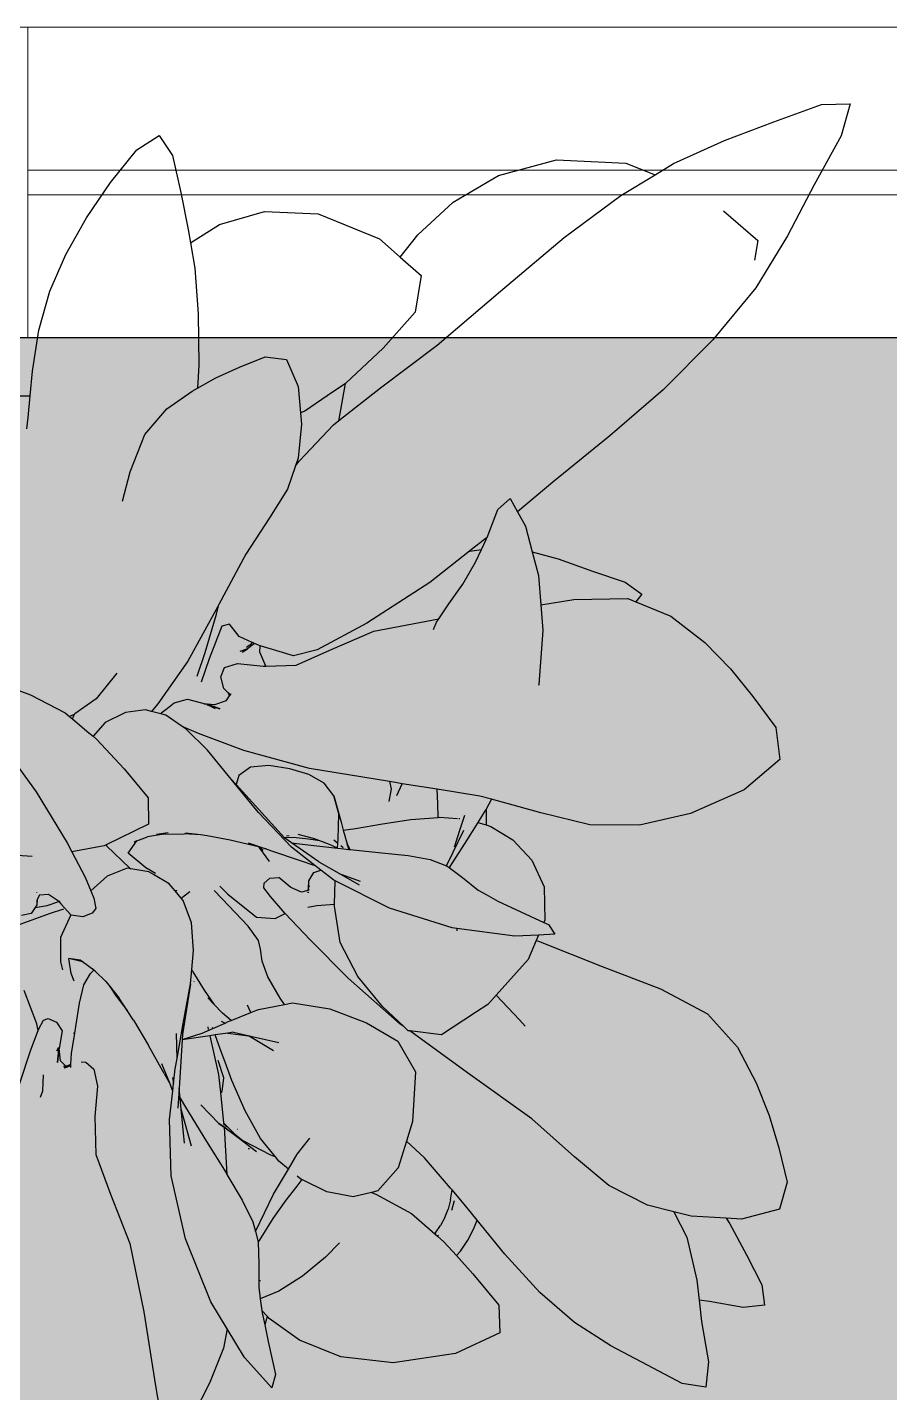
# Model space of a CAD drawing. Header units: millimetres. Extents: x -4865574 to 353735, y -2734656 to 279194.
# Drawn here: x -4838229 to -4837812, y -2666412 to -2665752 of the extents above; entities that cross this region are included whole.
import ezdxf

# ---------------------------------------------------------------- set-up
doc = ezdxf.new("R2010")
doc.units = ezdxf.units.MM
for name, color, linetype in [('+AT9 - Trees', 3, 'Continuous'), ('+AT9-Hardscape', 1, 'Continuous'), ('+AT9-Hatch', 8, 'Continuous')]:
    doc.layers.add(name, color=color, linetype=linetype)
for name, color, linetype, lineweight in [('CURTAIN-MULLION', 8, 'Continuous', 9), ('CURTAIN-MULLION-CUT', 6, 'Continuous', 9), ('CURTAINPANEL', 8, 'Continuous', 9), ('CURTAINPANEL-CUT', 6, 'Continuous', 9)]:
    doc.layers.add(name, color=color, linetype=linetype, lineweight=lineweight)

# ---------------------------------------------------------------- blocks, each defined once
blk = doc.blocks.new('System Panel - AM_12 mm Clear Glass-7864166-LEVEL 61 _BMU ACCESS_')
at = {"layer": 'CURTAINPANEL-CUT', "color": 8}
for p, q in [((575, 6), (-575, 6)), ((575, -6), (575, 6)), ((-575, -6), (575, -6))]:
    blk.add_line(p, q, dxfattribs=at)
blk = doc.blocks.new('Rectangular Mullion - 50 x 150 mm-6826923-LEVEL 61 _BMU ACCESS_')
at = {"layer": 'CURTAIN-MULLION'}
for p, q in [((-4825028.64, -2665752.1), (-4823878.64, -2665752.1)), ((-4823878.64, -2665902.1), (-4825028.64, -2665902.1))]:
    blk.add_line(p, q, dxfattribs=at)
blk = doc.blocks.new('Rectangular Mullion - 50 x 150 mm-7864162-LEVEL 61 _BMU ACCESS_')
at = {"layer": 'CURTAIN-MULLION-CUT', "color": 8}
for p, q in [((-25, 75), (25, 75)), ((-25, -75), (-25, 75)), ((25, 75), (25, -75)), ((25, -75), (-25, -75))]:
    blk.add_line(p, q, dxfattribs=at)
blk = doc.blocks.new('plant1')
at = {"layer": '+AT9 - Trees'}
for p, q in [((350.59, 373.17), (373.71, 381.58)), ((373.71, 381.58), (387.46, 381.86)), ((387.46, 381.86), (383.18, 366.41)), ((326.74, 364.24), (350.59, 373.17)), ((42.7, 359.73), (53.58, 366.64)), ((53.58, 366.64), (59.98, 356.9)), ((302.14, 353), (326.74, 364.24)), ((383.18, 366.41), (370.06, 342.69)), ((30.07, 343.86), (42.7, 359.73)), ((59.98, 356.9), (64, 339)), ((217.45, 347.2), (245.52, 354.88)), ((245.52, 354.88), (279.06, 353.25)), ((279.06, 353.25), (293.24, 347.61)), ((293.24, 347.61), (302.14, 353)), ((18.32, 326.81), (30.07, 343.86)), ((195.6, 334.37), (217.45, 347.2)), ((276.7, 337.61), (293.24, 347.61)), ((64, 339), (67.51, 321.11)), ((249.19, 317.28), (276.7, 337.61)), ((370.06, 342.69), (357.23, 318.1)), ((178.6, 318.57), (195.6, 334.37)), ((326.32, 330.2), (342.92, 315.9)), ((8.39, 309.16), (18.32, 326.81)), ((68.61, 314.76), (82.68, 323.6)), ((82.68, 323.6), (104.39, 329.93)), ((104.39, 329.93), (130.36, 328.75)), ((130.36, 328.75), (159.95, 316.69)), ((67.51, 321.11), (68.61, 314.76)), ((170.01, 307.82), (178.6, 318.57)), ((218.55, 291.33), (249.19, 317.28)), ((357.23, 318.1), (341.83, 292.96)), ((68.61, 314.76), (70.73, 302.43)), ((159.95, 316.69), (170.01, 307.82)), ((342.92, 315.9), (341.17, 306.32)), ((0.67, 291.3), (8.39, 309.16)), ((170.01, 307.82), (180.07, 298.95)), ((70.73, 302.43), (72.43, 280.4)), ((180.07, 298.95), (177.26, 281.17)), ((-4.58, 272.49), (0.67, 291.3)), ((187.92, 265.29), (218.55, 291.33)), ((341.83, 292.96), (321.16, 267.82)), ((72.43, 280.4), (72.67, 255.58)), ((177.26, 281.17), (161.74, 263.77)), ((-7.67, 252.66), (-4.58, 272.49)), ((160.43, 244.62), (187.92, 265.29)), ((321.16, 267.82), (297.06, 243.69)), ((92.39, 254.65), (104.7, 259.56)), ((104.7, 259.56), (115.07, 258.37)), ((115.07, 258.37), (120.65, 245.23)), ((161.74, 263.77), (143.7, 246.91)), ((-8.8, 240.78), (-7.67, 252.66)), ((72.67, 255.58), (72.06, 244.55)), ((80.91, 249.49), (92.39, 254.65)), ((69.47, 243.11), (72.06, 244.55)), ((72.06, 244.55), (80.91, 249.49)), ((120.65, 245.23), (121.75, 232.63)), ((143.55, 246.81), (134.73, 240.8)), ((140.41, 228.9), (160.43, 244.62)), ((140.52, 229.5), (143.55, 246.81)), ((143.7, 246.91), (143.55, 246.81)), ((-50.83, 240.78), (-8.8, 240.78)), ((-9.81, 230.23), (-8.8, 240.78)), ((57.29, 234.52), (69.47, 243.11)), ((134.73, 240.8), (123.85, 233.38)), ((134.73, 240.8), (134.94, 240.8)), ((297.06, 243.69), (271.28, 221.47)), ((46.55, 222.05), (57.29, 234.52)), ((123.85, 233.38), (121.75, 232.63)), ((121.75, 232.63), (122.23, 227.04)), ((-10.43, 224.9), (-9.81, 230.23)), ((122.23, 227.04), (120.62, 210.68)), ((121.11, 209.14), (137.72, 226.78)), ((137.72, 226.78), (140.41, 228.9)), ((140.41, 228.9), (140.52, 229.5)), ((39.43, 204.12), (46.55, 222.05)), ((271.28, 221.47), (243.78, 199.04)), ((119.35, 206.9), (115.58, 195.72)), ((120.62, 210.68), (119.35, 206.9)), ((119.35, 206.9), (121.11, 209.14)), ((35.76, 189.83), (39.43, 204.12)), ((243.78, 199.04), (226.73, 184.66)), ((115.58, 195.72), (106.88, 181.79)), ((212, 172.38), (217.19, 185.89)), ((217.19, 185.89), (223.08, 191.16)), ((223.08, 191.16), (226.73, 184.66)), ((106.88, 181.79), (95.33, 164.32)), ((226.73, 184.66), (230.58, 177.8)), ((211.49, 171.98), (203.63, 165.8)), ((212, 172.38), (211.49, 171.98)), ((211.49, 171.29), (211.94, 172.24)), ((211.49, 171.29), (211.49, 171.98)), ((211.94, 172.24), (212, 172.38)), ((230.58, 177.8), (233.82, 165.34)), ((203.46, 165.66), (184.31, 150.61)), ((203.63, 165.8), (203.46, 165.66)), ((203.46, 165.66), (203.63, 165.69)), ((203.63, 165.69), (209.26, 166.55)), ((203.63, 165.69), (203.63, 165.8)), ((206.34, 160.35), (209.26, 166.55)), ((209.26, 166.55), (211.49, 171.29)), ((233.82, 165.34), (246.32, 162.02)), ((233.82, 165.34), (236.79, 153.89)), ((95.33, 164.32), (82.3, 139.86)), ((200.24, 149.82), (206.34, 160.35)), ((246.32, 162.02), (262.96, 156)), ((236.79, 153.89), (237.97, 139.77)), ((262.96, 156), (278.67, 150.8)), ((184.31, 150.61), (153.95, 130.85)), ((193.55, 140.25), (200.24, 149.82)), ((278.67, 150.8), (286.75, 144.89)), ((81.8, 138.92), (67.33, 112.54)), ((81.29, 135.32), (82.3, 139.86)), ((82.3, 139.86), (81.8, 138.92)), ((188.73, 133.04), (193.55, 140.25)), ((237.97, 139.77), (253.97, 142.27)), ((237.97, 139.77), (239.01, 127.39)), ((253.97, 142.27), (279.97, 142.79)), ((279.97, 142.79), (283.9, 141.2)), ((286.75, 144.89), (283.9, 141.2)), ((283.9, 141.2), (300.86, 134.36)), ((75.77, 116.78), (81.29, 135.32)), ((157.33, 127.11), (188.73, 133.04)), ((187.62, 131.37), (188.73, 133.04)), ((300.86, 134.36), (317.2, 121.52)), ((83.78, 129.38), (77.67, 113.71)), ((87.45, 130.37), (83.78, 129.38)), ((92.16, 124.48), (87.45, 130.37)), ((153.95, 130.85), (129.93, 118.06)), ((135.92, 117.88), (157.33, 127.11)), ((186.05, 127.92), (187.62, 131.37)), ((239.01, 127.39), (236.97, 101.31)), ((98.47, 121.63), (92.16, 124.48)), ((96.06, 119.41), (95.69, 119.16)), ((97.31, 120.3), (96.06, 119.41)), ((99.54, 121.14), (96.22, 118.5)), ((98.47, 121.63), (97.31, 120.3)), ((97.31, 120.3), (98.63, 121.55)), ((98.63, 121.55), (98.47, 121.63)), ((99.54, 121.14), (98.63, 121.55)), ((101.47, 120.27), (99.54, 121.14)), ((102.39, 120), (101.47, 120.27)), ((102.15, 116.9), (102.39, 120)), ((111.54, 117.29), (102.39, 120)), ((317.2, 121.52), (329.7, 108.87)), ((67.33, 112.54), (52.94, 91.91)), ((71.93, 105.25), (75.77, 116.78)), ((77.67, 113.71), (73.78, 102.35)), ((96.22, 118.5), (92.54, 117.22)), ((93.58, 116.86), (96.22, 118.5)), ((105.11, 110.19), (102.15, 116.9)), ((118.45, 115.07), (111.54, 117.29)), ((129.93, 118.06), (118.45, 115.07)), ((119.74, 110.58), (135.92, 117.88)), ((33.08, 106.7), (23.02, 94.32)), ((83.35, 105.05), (85.08, 109.41)), ((85.08, 109.41), (91.45, 111.43)), ((91.45, 111.43), (103.95, 110.16)), ((103.95, 110.16), (105.11, 110.19)), ((105.11, 110.19), (119.74, 110.58)), ((329.7, 108.87), (340.47, 95.49)), ((-24.47, 102.02), (-8.73, 96.35)), ((84.82, 99.29), (83.35, 105.05)), ((87, 97.12), (84.82, 99.29)), ((236.97, 101.31), (236.84, 100.86)), ((-8.73, 96.35), (8.14, 87.58)), ((23.02, 94.32), (12.72, 87.07)), ((60.83, 92.37), (67.28, 94.19)), ((67.28, 94.19), (76.36, 91.8)), ((85.84, 93.29), (80.31, 91.49)), ((85.84, 93.29), (87.51, 95.75)), ((87.91, 96.34), (86.91, 97.37)), ((87, 97.12), (86.91, 97.37)), ((87.51, 95.75), (87, 97.12)), ((87.86, 96.26), (87, 97.12)), ((87.51, 95.75), (87.86, 96.26)), ((87.86, 96.26), (87.91, 96.34)), ((87.91, 96.34), (88.35, 96.98)), ((340.47, 95.49), (351.62, 80.45)), ((8.14, 87.58), (10.18, 85.86)), ((12.39, 86.84), (10.18, 85.86)), ((10.18, 85.86), (11.71, 84.58)), ((11.93, 85.59), (12.72, 87.07)), ((12.72, 87.07), (12.39, 86.84)), ((37.27, 87.75), (27.48, 82.85)), ((46.97, 88.97), (37.27, 87.75)), ((49.84, 88.21), (46.97, 88.97)), ((52.94, 91.91), (49.84, 88.21)), ((54.93, 86.85), (49.84, 88.21)), ((54.51, 87.6), (56.69, 89.2)), ((54.93, 86.85), (54.51, 87.6)), ((56.68, 86.39), (54.93, 86.85)), ((64.7, 81.03), (56.68, 86.39)), ((56.69, 89.2), (60.83, 92.37)), ((76.66, 91.7), (75.14, 91.79)), ((76.66, 91.7), (76.36, 91.8)), ((76.58, 91.41), (77.63, 91.14)), ((80.31, 91.49), (76.66, 91.7)), ((77.44, 91.23), (77.63, 91.14)), ((83, 89.56), (77.47, 91.43)), ((77.63, 91.14), (79.17, 90.73)), ((77.63, 91.14), (80.54, 89.61)), ((79.17, 90.73), (82.83, 89.57)), ((-28.25, 79.78), (-5.92, 49.32)), ((11.71, 84.58), (11.93, 85.59)), ((11.71, 84.58), (19.59, 77.93)), ((27.48, 82.85), (21.56, 76.27)), ((72.51, 77.57), (64.7, 81.03)), ((66.45, 79.87), (64.7, 81.03)), ((76.8, 69.54), (66.45, 79.87)), ((351.62, 80.45), (353.47, 64.96)), ((19.74, 78.03), (19.59, 77.93)), ((19.59, 77.93), (21.56, 76.27)), ((21.56, 76.27), (23.2, 74.89)), ((23.2, 74.89), (36.54, 60.44)), ((94.42, 69.37), (72.51, 77.57)), ((88.27, 55.58), (76.8, 69.54)), ((126.19, 60.64), (94.42, 69.37)), ((36.54, 60.44), (48.2, 46.43)), ((97.63, 61.39), (92.08, 57.29)), ((106.55, 62.06), (97.63, 61.39)), ((116.68, 60.44), (106.55, 62.06)), ((125.82, 57.69), (116.68, 60.44)), ((164.84, 54.32), (126.19, 60.64)), ((353.47, 64.96), (336.3, 50.29)), ((101.59, 39.43), (88.27, 55.58)), ((88.27, 55.58), (90.67, 52.94)), ((92.08, 57.29), (90.67, 52.94)), ((90.67, 52.94), (114.1, 27.11)), ((133.2, 53.5), (125.82, 57.69)), ((138.01, 47.53), (133.2, 53.5)), ((164.84, 54.32), (165.66, 50.89)), ((167.66, 53.86), (164.84, 54.32)), ((170.93, 53.33), (167.66, 53.86)), ((168.42, 47.65), (170.93, 53.33)), ((187.81, 50.64), (170.93, 53.33)), ((-5.92, 49.32), (9.01, 24.7)), ((48.2, 46.43), (48.31, 33.71)), ((140.27, 38.82), (138.01, 47.53)), ((138.01, 47.53), (141.4, 34.76)), ((165.66, 50.89), (164.58, 44.74)), ((188.25, 43.75), (187.81, 50.64)), ((208.52, 47.33), (187.81, 50.64)), ((214.15, 45.79), (208.52, 47.33)), ((336.3, 50.29), (310.31, 38.94)), ((188.4, 37.04), (188.25, 43.75)), ((211.13, 40.39), (207.49, 34.58)), ((211.5, 41.06), (211.13, 40.39)), ((214.15, 45.79), (211.5, 41.06)), ((211.5, 41.06), (211.5, 33.37)), ((237.99, 39.29), (214.15, 45.79)), ((48.31, 33.71), (27.95, 23.73)), ((117.54, 22.59), (101.59, 39.43)), ((139.99, 26.45), (140.27, 38.82)), ((140.27, 38.82), (141.4, 34.76)), ((141.4, 34.76), (142.47, 30.91)), ((148.35, 31.6), (161.5, 33.87)), ((161.5, 33.87), (175.22, 36.03)), ((175.22, 36.03), (188.4, 37.04)), ((188.4, 37.04), (188.96, 37.08)), ((188.96, 37.08), (197.76, 36.5)), ((198.29, 36.47), (198.81, 36.43)), ((201.02, 37.99), (198.57, 30.24)), ((207.49, 34.58), (201.19, 24.52)), ((207.49, 34.58), (211.5, 33.37)), ((211.5, 33.37), (213.86, 32.65)), ((261.71, 33.39), (237.99, 39.29)), ((285.64, 33.29), (261.71, 33.39)), ((310.31, 38.94), (285.64, 33.29)), ((42.7, 25.71), (47.82, 27.57)), ((55.72, 28.91), (47.82, 27.57)), ((52.22, 28.97), (57.85, 29.75)), ((55.72, 28.91), (65.56, 29.15)), ((73.57, 28.55), (65.56, 29.15)), ((73.57, 28.55), (66.32, 29.47)), ((76.64, 28.17), (73.57, 28.55)), ((87.77, 26.04), (76.64, 28.17)), ((114.9, 27.22), (114.1, 27.11)), ((114.1, 27.11), (114.19, 27)), ((117.45, 24.74), (114.19, 27)), ((118.22, 27.24), (114.9, 27.22)), ((114.98, 28.07), (116.38, 28.31)), ((125.72, 26.55), (118.22, 27.24)), ((128.14, 26.81), (120.67, 28.75)), ((131.09, 25.74), (125.72, 26.55)), ((131.09, 25.74), (128.14, 26.81)), ((139.83, 24.45), (139.99, 26.45)), ((142.47, 30.91), (148.35, 31.6)), ((142.47, 30.91), (144.33, 24.26)), ((195.46, 19.93), (200.73, 30.92)), ((198.57, 30.24), (196.27, 23.04)), ((213.86, 32.65), (224.38, 26.13)), ((9.01, 24.7), (11.32, 20.31)), ((27, 23.26), (11.32, 20.31)), ((11.32, 20.31), (17.75, 8.08)), ((27.95, 23.73), (27, 23.26)), ((27.95, 23.73), (28.13, 23.36)), ((28.13, 23.36), (39.36, 12.45)), ((38.57, 19.8), (42.68, 25.66)), ((47, 12.71), (38.57, 19.8)), ((41.52, 25.28), (41.42, 25.09)), ((42.68, 25.66), (41.52, 25.28)), ((42.68, 25.66), (42.7, 25.71)), ((99.39, 23.3), (87.77, 26.04)), ((96.6, 24.76), (105.48, 21.74)), ((101.5, 22.76), (99.39, 23.3)), ((101.5, 22.76), (102.08, 22.3)), ((101.78, 22.69), (101.5, 22.76)), ((102.08, 22.3), (101.78, 22.69)), ((101.99, 22.64), (101.78, 22.69)), ((102.71, 21.79), (101.99, 22.64)), ((102.98, 22.38), (101.99, 22.64)), ((102.62, 21.59), (102.08, 22.3)), ((102.08, 22.3), (102.71, 21.79)), ((102.71, 21.79), (102.62, 21.59)), ((102.62, 21.59), (102.75, 21.75)), ((106.48, 16.17), (102.62, 21.59)), ((102.98, 22.38), (102.71, 21.79)), ((102.75, 21.75), (102.71, 21.79)), ((102.75, 21.75), (103.22, 22.32)), ((102.91, 21.63), (102.75, 21.75)), ((102.91, 21.63), (103.85, 21.17)), ((103.22, 22.32), (102.98, 22.38)), ((105.48, 21.74), (103.22, 22.32)), ((105.48, 21.74), (108.32, 20.77)), ((108.32, 20.77), (121.19, 16.44)), ((117.45, 24.74), (124.13, 23.9)), ((130.62, 15.58), (117.45, 24.74)), ((128.8, 13.79), (117.54, 22.59)), ((124.13, 23.9), (139.64, 22.13)), ((135.88, 24), (131.09, 25.74)), ((139.64, 22.2), (135.88, 24)), ((139.83, 24.45), (137.95, 26.03)), ((139.64, 22.2), (139.83, 24.45)), ((139.64, 22.13), (139.64, 22.2)), ((139.64, 22.13), (142.69, 21.78)), ((142.42, 22.28), (141.25, 23.26)), ((142.69, 21.78), (145.08, 21.55)), ((145.89, 21.47), (144.33, 24.26)), ((144.51, 23.62), (144.33, 24.26)), ((145.74, 21.48), (144.51, 23.62)), ((145.82, 21.48), (144.51, 23.62)), ((144.51, 23.62), (145.08, 21.55)), ((145.08, 21.55), (145.74, 21.48)), ((145.74, 21.48), (145.82, 21.48)), ((145.82, 21.48), (145.89, 21.47)), ((145.89, 21.47), (159.6, 20.14)), ((159.6, 20.14), (173.88, 18.59)), ((192.45, 13.66), (195.46, 19.93)), ((201.19, 24.52), (193.67, 12.85)), ((196.21, 22.81), (196.27, 23.04)), ((224.38, 26.13), (233.67, 16.43)), ((-7.89, 18.1), (-27.02, 19.51)), ((106.87, 15.77), (106.48, 16.17)), ((121.19, 16.44), (128.8, 13.79)), ((131.61, 11.6), (128.8, 13.79)), ((130.62, 15.58), (141.51, 9.4)), ((173.88, 18.59), (184.49, 16.72)), ((184.49, 16.72), (192.45, 13.66)), ((192.45, 13.66), (192.75, 13.54)), ((192.75, 13.54), (193.67, 12.85)), ((233.67, 16.43), (239.6, 3.52)), ((17.75, 8.08), (20.46, 1.47)), ((28.45, 8.55), (20.46, 1.47)), ((37.98, 12.46), (28.45, 8.55)), ((39.74, 12.17), (37.98, 12.46)), ((39.36, 12.45), (39.74, 12.17)), ((48.57, 10.75), (39.74, 12.17)), ((51.79, 9.94), (47, 12.71)), ((50.74, 9.46), (48.57, 10.75)), ((58.29, 4.99), (50.74, 9.46)), ((104.25, 5.31), (107.01, 7.73)), ((107.01, 7.73), (111.35, 7.96)), ((117.22, 3.21), (111.35, 7.96)), ((125.8, 6.45), (128.21, 10.4)), ((128.21, 10.4), (131.61, 11.6)), ((137.98, 6.62), (131.61, 11.6)), ((138.61, 6.3), (137.98, 6.62)), ((150.77, 6), (141.51, 9.4)), ((141.51, 9.4), (150.16, 4.49)), ((193.67, 12.85), (200.07, 8.06)), ((200.07, 8.06), (207.74, 1.87)), ((-5.79, 0.74), (-5.78, 0.56)), ((-4.31, -0.41), (0, 0)), ((0, 0), (4.32, -2.91)), ((20.46, 1.47), (21.88, -1.98)), ((61.21, 1.51), (58.29, 4.99)), ((61.94, 1.62), (61.21, 1.51)), ((64.17, -2.02), (61.21, 1.51)), ((62.04, 1.62), (61.94, 1.62)), ((62.04, 1.62), (62.06, 1.66)), ((64.17, -2.02), (68.36, 1.15)), ((84.03, -2.26), (80.11, 1.66)), ((82.91, 3.74), (86.75, -0.05)), ((104.12, 2.97), (104.25, 5.31)), ((107.26, -1.24), (104.12, 2.97)), ((122.36, 0.94), (117.22, 3.21)), ((125.3, 1.78), (122.36, 0.94)), ((125.04, 1.05), (125.02, 1.03)), ((125.3, 1.78), (125.65, 2.72)), ((126.02, 1.99), (125.3, 1.78)), ((125.56, 0.63), (125.58, 1.08)), ((125.65, 2.72), (125.8, 6.45)), ((125.65, 2.72), (126.24, 4.31)), ((125.75, 0.67), (125.81, 1.09)), ((138.28, -4.83), (138.61, 6.3)), ((164.86, -6.87), (138.61, 6.3)), ((207.74, 1.87), (211.5, -0.23)), ((239.6, 3.52), (239.96, -12.64)), ((-6.48, -6.56), (-8.4, -9.36)), ((-5.59, -5.25), (-6.48, -6.56)), ((-6.48, -6.56), (-0.63, -5.47)), ((-5.67, -2.9), (-5.59, -5.25)), ((-5.52, -2.8), (-5.59, -5.25)), ((-4.31, -0.41), (-5.52, -2.8)), ((-0.63, -5.47), (5.04, -3.59)), ((4.32, -2.91), (5.04, -3.59)), ((4.32, -2.91), (4.6, -3.1)), ((4.6, -3.1), (5.43, -3.66)), ((5.04, -3.59), (4.6, -3.1)), ((5.04, -3.59), (6.16, -4.83)), ((10.87, -10.06), (6.16, -4.83)), ((21.88, -1.98), (22.96, -6.93)), ((65.15, -3.18), (64.17, -2.02)), ((69.1, -13.88), (65.15, -3.18)), ((96.49, -15.55), (84.03, -2.26)), ((86.75, -0.05), (100.62, -11.2)), ((114.32, -9.33), (107.26, -1.24)), ((125.34, -6.37), (129.67, -5.58)), ((129.67, -5.58), (138.28, -4.83)), ((138.25, -5.87), (138.28, -4.83)), ((140.97, -23.41), (138.25, -5.87)), ((211.5, -0.23), (211.5, -0.1)), ((211.5, -0.23), (217.16, -3.38)), ((217.16, -3.38), (239.49, -13.74)), ((0.31, -9.63), (-16.81, -15.9)), ((-8.4, -9.36), (-12.96, -10.38)), ((7.2, -7.26), (0.31, -9.63)), ((10.87, -10.06), (5.75, -20.98)), ((10.98, -10.18), (10.87, -10.06)), ((16.66, -11.07), (10.98, -10.18)), ((21.18, -9.21), (16.66, -11.07)), ((22.96, -6.93), (21.18, -9.21)), ((100.62, -11.2), (109.63, -11.76)), ((109.63, -11.76), (114.41, -9.42)), ((114.41, -9.42), (114.32, -9.33)), ((126.46, -22.19), (114.41, -9.42)), ((195.09, -16.37), (164.86, -6.87)), ((239.96, -12.64), (239.49, -13.74)), ((70.1, -27.22), (69.1, -13.88)), ((101.45, -22.49), (96.49, -15.55)), ((197.4, -16.67), (195.09, -16.37)), ((197.4, -16.67), (197.4, -17.82)), ((225.42, -20.31), (197.4, -16.67)), ((244.74, -19.47), (236.91, -19.81)), ((239.49, -13.74), (241.66, -14.75)), ((241.66, -14.75), (244.74, -19.47)), ((5.75, -20.98), (5.84, -32.72)), ((102.45, -26.72), (101.45, -22.49)), ((144.85, -40.72), (126.46, -22.19)), ((149.54, -39.85), (140.97, -23.41)), ((236.91, -19.81), (225.42, -20.31)), ((235.79, -22.46), (231.86, -31.72)), ((236.91, -19.81), (235.79, -22.46)), ((235.79, -22.46), (236.85, -22.82)), ((236.85, -22.82), (267.64, -34.96)), ((5.84, -32.72), (6.73, -36.71)), ((15.38, -32.05), (9.86, -31.22)), ((11.01, -38.37), (9.86, -31.22)), ((16.49, -32.8), (9.86, -31.22)), ((16.04, -32.53), (15.38, -32.05)), ((16.77, -32.86), (15.38, -32.05)), ((21.93, -36.75), (16.49, -32.8)), ((69.24, -36.51), (70.1, -27.22)), ((103.37, -32.41), (102.45, -26.72)), ((105.97, -40.09), (103.37, -32.41)), ((231.86, -31.72), (216.35, -48.86)), ((12.48, -42.14), (11.01, -38.37)), ((17.07, -43.87), (20.33, -38.35)), ((20.33, -38.35), (21.93, -36.75)), ((22.01, -36.67), (21.46, -36.13)), ((21.93, -36.75), (22.01, -36.67)), ((22.6, -37.23), (21.93, -36.75)), ((22.6, -37.23), (22.01, -36.67)), ((27.59, -42.06), (22.6, -37.23)), ((68.61, -43.41), (69.24, -36.51)), ((69.82, -37.66), (69.24, -36.51)), ((69.82, -37.66), (75.32, -46.48)), ((267.64, -34.96), (295.8, -45.81)), ((14.96, -52.76), (17.07, -43.87)), ((27.59, -42.06), (29.32, -44.25)), ((29.32, -44.25), (32.66, -49.42)), ((29.32, -44.25), (34.19, -50.4)), ((68.61, -43.41), (64.8, -67.89)), ((65.13, -62.63), (68.61, -43.41)), ((70.48, -42.46), (70.42, -42.31)), ((112.04, -50.26), (105.97, -40.09)), ((170.04, -62.85), (144.85, -40.72)), ((161.38, -54.36), (149.54, -39.85)), ((295.8, -45.81), (318.61, -57.96)), ((-5.68, -62.68), (-11.66, -46.55)), ((13.22, -64.11), (14.96, -52.76)), ((32.66, -49.42), (38.06, -56.28)), ((38.06, -56.28), (34.19, -50.4)), ((75.32, -46.48), (79.96, -53.22)), ((77, -50.18), (79.96, -53.22)), ((114.14, -53.35), (112.04, -50.26)), ((114.14, -53.35), (117.93, -52.63)), ((117.93, -52.63), (136.04, -55.43)), ((216.35, -48.86), (212.3, -53.34)), ((216.35, -48.86), (227.74, -60.81)), ((41.12, -60.93), (38.06, -56.28)), ((79.96, -53.22), (84.13, -57.51)), ((88.24, -61.14), (84.13, -57.51)), ((88.24, -61.14), (97.74, -57.3)), ((97.74, -57.3), (96.24, -53.68)), ((97.74, -57.3), (100.16, -56.31)), ((100.16, -56.31), (101.49, -55.77)), ((101.49, -55.77), (114.14, -53.35)), ((136.04, -55.43), (153.73, -62.27)), ((171.7, -64.05), (161.38, -54.36)), ((206.33, -57.25), (189.9, -68.02)), ((212.3, -53.34), (206.33, -57.25)), ((318.61, -57.96), (333.11, -74.03)), ((-8.59, -75.25), (-4.98, -65.91)), ((-4.98, -65.91), (-5.68, -62.68)), ((-4.98, -65.91), (-4.82, -65.49)), ((-4.82, -65.49), (-2.47, -60.95)), ((-2.47, -60.95), (-0.07, -60.23)), ((-0.07, -60.23), (3.88, -61.86)), ((3.88, -61.86), (6.57, -66.11)), ((12.7, -67.29), (13.22, -64.11)), ((41.12, -60.93), (48.38, -73.23)), ((62.14, -79.46), (65.13, -62.63)), ((65.13, -62.63), (64.8, -67.89)), ((74.31, -67.27), (79.52, -64.96)), ((76.97, -64.21), (77.26, -65.52)), ((79.52, -64.96), (79.35, -64.47)), ((79.52, -64.96), (85.39, -62.36)), ((83.55, -61.38), (85.39, -62.36)), ((85.39, -62.36), (86.9, -61.69)), ((86.9, -61.69), (88.24, -61.14)), ((153.73, -62.27), (168.84, -71.19)), ((171.7, -64.05), (170.04, -62.85)), ((173.83, -66.06), (171.7, -64.05)), ((227.74, -60.81), (230.42, -63.88)), ((6.57, -66.11), (5.15, -74.6)), ((11.08, -77.02), (12.7, -67.29)), ((12.14, -67.27), (12.29, -67.26)), ((12.7, -67.29), (12.29, -67.26)), ((62.14, -79.46), (61.87, -67.37)), ((64.64, -70.47), (63.19, -93.99)), ((77.94, -68.52), (64.64, -70.47)), ((64.65, -70.31), (64.64, -70.47)), ((64.65, -70.31), (74.31, -67.27)), ((64.8, -67.89), (64.65, -70.31)), ((80.65, -68.13), (77.94, -68.52)), ((77.94, -68.52), (82.16, -87.17)), ((86.75, -67.24), (80.65, -68.13)), ((83.19, -75.26), (80.65, -68.13)), ((89.43, -66.84), (86.75, -67.24)), ((86.75, -67.24), (96.61, -68.61)), ((89.43, -66.84), (98.45, -68.87)), ((108.77, -75.82), (96.61, -68.61)), ((96.61, -68.61), (98.45, -68.87)), ((98.45, -68.87), (111.28, -71.74)), ((168.84, -71.19), (177.36, -85.99)), ((174.59, -66.15), (173.83, -66.06)), ((202.51, -86.39), (174.59, -66.15)), ((189.9, -68.02), (174.59, -66.15)), ((-13.97, -91.94), (-8.59, -75.25)), ((4.78, -74.18), (3.94, -75.91)), ((4.38, -81.37), (5.04, -75.26)), ((4.84, -76.47), (4.38, -81.37)), ((4.84, -76.47), (5.1, -74.4)), ((5.04, -75.26), (4.84, -76.47)), ((5.15, -74.65), (5.04, -75.26)), ((5.15, -74.6), (5.14, -74.42)), ((5.15, -74.65), (5.15, -74.6)), ((5.75, -80.69), (5.15, -74.65)), ((10.83, -82.2), (11.08, -77.02)), ((55.93, -86.74), (48.38, -73.23)), ((85.42, -81.32), (83.19, -75.26)), ((333.11, -74.03), (342.06, -91.3)), ((8.21, -83.12), (5.75, -80.69)), ((7.5, -83.23), (8.21, -83.12)), ((8.26, -83.5), (7.5, -83.23)), ((7.65, -83.8), (8.26, -83.5)), ((7.75, -83.97), (8.65, -83.63)), ((8.21, -83.12), (9.35, -82.94)), ((8.48, -83.38), (8.21, -83.12)), ((8.26, -83.5), (8.48, -83.38)), ((8.65, -83.63), (8.26, -83.5)), ((8.48, -83.38), (9.35, -82.94)), ((8.7, -83.61), (8.48, -83.38)), ((8.7, -83.61), (8.65, -83.63)), ((8.7, -83.61), (10.8, -82.81)), ((8.77, -83.67), (8.7, -83.61)), ((9.35, -82.94), (10.83, -82.2)), ((9.35, -82.94), (10.81, -82.72)), ((10.75, -83.88), (10.8, -82.81)), ((10.8, -82.81), (10.81, -82.72)), ((10.81, -82.72), (10.83, -82.2)), ((15.83, -81.15), (18.14, -81.22)), ((18.14, -81.22), (21.99, -84.58)), ((21.99, -84.58), (23.72, -92.8)), ((58.92, -92.3), (54.76, -82.14)), ((60.45, -91.51), (61.23, -84.57)), ((61.23, -84.57), (62.14, -79.46)), ((84.76, -88.76), (81.98, -80.47)), ((88.67, -90.19), (85.42, -81.32)), ((-2.69, -95.14), (-2.43, -87.34)), ((55.93, -86.74), (58.92, -92.3)), ((59.99, -94.93), (58.92, -92.3)), ((59.91, -88.67), (60.45, -91.51)), ((60.05, -95.1), (60.45, -91.51)), ((82.16, -87.17), (83.1, -95.88)), ((83.95, -95.38), (84.76, -88.76)), ((95, -104.82), (88.67, -90.19)), ((177.36, -85.99), (175.96, -109.95)), ((233.57, -108.67), (202.51, -86.39)), ((342.06, -91.3), (348.35, -107.07)), ((-3.86, -98.11), (-2.69, -95.14)), ((23.72, -92.8), (22.43, -107.56)), ((58.51, -108.93), (60.05, -95.1)), ((60.05, -95.1), (59.99, -94.93)), ((63.19, -93.99), (62.6, -103.47)), ((63.64, -98.59), (63.19, -93.99)), ((63.64, -98.59), (66.24, -102.95)), ((64.17, -104.06), (63.64, -98.59)), ((83.1, -95.88), (83.95, -95.38)), ((83.1, -95.88), (84.68, -110.54)), ((69.11, -121.86), (64.17, -104.06)), ((65.78, -120.48), (64.17, -104.06)), ((66.24, -102.95), (76.4, -119.61)), ((73.66, -101.87), (82.39, -110.87)), ((102.48, -118.14), (95, -104.82)), ((22.43, -107.56), (22.86, -125.97)), ((59.38, -136.14), (58.51, -108.93)), ((82.39, -110.87), (84.85, -112.65)), ((84.86, -112.73), (82.39, -110.87)), ((84.68, -110.54), (90.14, -116.05)), ((84.68, -110.54), (84.71, -110.77)), ((86.27, -112.6), (84.71, -110.77)), ((84.71, -110.77), (84.72, -110.9)), ((86.27, -112.6), (84.72, -110.9)), ((84.72, -110.9), (84.78, -111.45)), ((84.78, -111.45), (84.8, -111.73)), ((175.96, -109.95), (172.98, -119.52)), ((254.33, -126.95), (233.57, -108.67)), ((348.35, -107.07), (352.99, -122.65)), ((84.85, -112.51), (84.85, -112.65)), ((84.85, -112.65), (93.79, -119.08)), ((84.86, -112.73), (86.29, -135.48)), ((100.56, -124.54), (84.86, -112.73)), ((90.14, -116.05), (94, -119.2)), ((91.59, -113.84), (91.42, -113.84)), ((109.68, -127.01), (102.48, -118.14)), ((120.26, -125.81), (126.3, -118.04)), ((76.4, -119.61), (85.85, -134.76)), ((93.79, -119.08), (94, -119.2)), ((94, -119.2), (107.39, -126.13)), ((97.1, -123.14), (96.45, -123.15)), ((172.98, -119.52), (169.01, -132.29)), ((181.68, -127.44), (172.98, -119.52)), ((352.99, -122.65), (357.05, -139.33)), ((22.86, -125.97), (29.95, -145.02)), ((107.39, -126.13), (109.68, -127.01)), ((111.43, -129.15), (109.68, -127.01)), ((116.05, -132.91), (111.43, -129.15)), ((116.05, -132.91), (120.26, -125.81)), ((194.25, -142.09), (181.68, -127.44)), ((270.89, -140.92), (254.33, -126.95)), ((66.31, -166.67), (59.38, -136.14)), ((85.85, -134.76), (86.29, -135.48)), ((86.29, -135.48), (86.29, -135.51)), ((86.29, -135.48), (93.63, -147.9)), ((108.85, -145.1), (116.05, -132.91)), ((122.52, -138.02), (120.05, -141.18)), ((122.03, -137.78), (120.29, -136.36)), ((122.52, -138.02), (122.03, -137.78)), ((134.5, -143.98), (122.52, -138.02)), ((169.01, -132.29), (159.22, -143.4)), ((29.95, -145.02), (39.27, -168.85)), ((100.05, -163.14), (108.85, -145.1)), ((120.05, -141.18), (114.74, -148.03)), ((147.34, -146.36), (134.5, -143.98)), ((156.07, -144.19), (147.34, -146.36)), ((159.22, -143.4), (156.07, -144.19)), ((156.07, -144.19), (158.18, -145.01)), ((158.18, -145.01), (175.48, -154.47)), ((195.06, -143.04), (194.25, -142.09)), ((194.37, -147.8), (195.06, -143.04)), ((201.72, -150.8), (195.06, -143.04)), ((289.52, -150.36), (270.89, -140.92)), ((357.05, -139.33), (353.4, -152.39)), ((93.63, -147.9), (98.78, -158.49)), ((114.74, -148.03), (108.53, -156.82)), ((194.37, -147.8), (193.17, -152.31)), ((196.07, -148.22), (194.81, -152.92)), ((207.27, -157.65), (201.72, -150.8)), ((302.34, -153.54), (289.52, -150.36)), ((108.53, -156.82), (101.77, -167.42)), ((175.48, -154.47), (185.45, -163.12)), ((191.55, -156.36), (189.52, -160.17)), ((191.55, -156.36), (193.17, -152.31)), ((205.63, -161.73), (207.27, -157.65)), ((220.51, -174.02), (207.27, -157.65)), ((302.34, -153.54), (308.48, -165.78)), ((310.71, -155.62), (302.34, -153.54)), ((327.52, -156.62), (310.71, -155.62)), ((327.52, -156.62), (329.35, -159.47)), ((334.97, -157.07), (327.52, -156.62)), ((353.4, -152.39), (334.97, -157.07)), ((98.78, -158.49), (100.05, -163.14)), ((100.05, -163.14), (101.39, -168.06)), ((185.45, -163.12), (186.7, -164.19)), ((187.11, -163.7), (186.7, -164.19)), ((186.7, -164.19), (188.04, -165.36)), ((187.11, -163.7), (189.52, -160.17)), ((188.47, -164.85), (188.04, -165.36)), ((202.64, -167.35), (205.63, -161.73)), ((329.35, -159.47), (337.34, -174.42)), ((39.27, -168.85), (46.11, -201.86)), ((78.43, -197.15), (66.31, -166.67)), ((101.77, -167.42), (101.39, -168.06)), ((101.39, -168.06), (101.42, -168.17)), ((101.42, -168.17), (101.68, -178.67)), ((140.65, -168.64), (133.9, -175.56)), ((188.04, -165.36), (191.13, -168.04)), ((191.13, -168.04), (197.22, -174.76)), ((199.1, -172.55), (202.64, -167.35)), ((308.48, -165.78), (313.34, -186.58)), ((133.9, -175.56), (122.71, -184.69)), ((197.22, -174.76), (199.1, -172.55)), ((197.22, -174.76), (205.16, -183.53)), ((237.56, -192.57), (220.51, -174.02)), ((337.34, -174.42), (344.74, -188.87)), ((101.68, -178.8), (101.63, -186.78)), ((101.68, -178.67), (101.68, -178.8)), ((101.68, -178.8), (101.88, -178.8)), ((122.71, -184.69), (111.3, -191.94)), ((205.16, -183.53), (217.61, -198.7)), ((101.63, -186.78), (101.61, -190.05)), ((101.61, -190.05), (102.38, -195.6)), ((101.63, -186.78), (102.53, -186.78)), ((313.34, -186.58), (314.47, -196.24)), ((344.74, -188.87), (346.06, -198.71)), ((86.32, -210.09), (78.43, -197.15)), ((111.3, -191.94), (102.38, -195.6)), ((102.38, -195.6), (103.17, -201.28)), ((254.19, -207.1), (237.56, -192.57)), ((319.49, -196.95), (314.47, -196.24)), ((314.47, -196.24), (315.7, -206.68)), ((335.76, -199.86), (319.49, -196.95)), ((46.11, -201.86), (51.67, -237.64)), ((105.74, -204.09), (103.17, -201.28)), ((103.17, -201.28), (103.32, -202.37)), ((103.32, -202.37), (104.55, -208.18)), ((105.74, -204.09), (105.32, -205.36)), ((106.67, -205.12), (105.74, -204.09)), ((217.61, -198.7), (218.21, -212.09)), ((346.06, -198.71), (335.76, -199.86)), ((86.32, -210.09), (84.57, -219.5)), ((94.83, -224.06), (86.32, -210.09)), ((105.32, -205.36), (104.55, -208.18)), ((104.55, -208.18), (106.24, -216.22)), ((121.28, -215.66), (106.67, -205.12)), ((271.78, -218.33), (254.19, -207.1)), ((315.7, -206.68), (318.99, -226.11)), ((106.24, -216.22), (109.73, -232.17)), ((141.37, -223.64), (121.28, -215.66)), ((218.21, -212.09), (196.71, -222.1)), ((84.57, -219.5), (77.86, -236.44)), ((107.89, -238.68), (94.83, -224.06)), ((166.64, -226.61), (141.37, -223.64)), ((196.71, -222.1), (166.64, -226.61)), ((289.46, -227.7), (271.78, -218.33)), ((306.32, -236.59), (289.46, -227.7)), ((318.99, -226.11), (317.71, -238.29)), ((77.86, -236.44), (70.01, -251.89)), ((109.73, -232.17), (107.89, -238.68)), ((317.71, -238.29), (306.32, -236.59)), ((51.67, -237.64), (57.38, -269.59))]:
    blk.add_line(p, q, dxfattribs=at)

msp = doc.modelspace()

# ---------------------------------------------------------------- hatches: boundary and pattern name
at = {"layer": '+AT9-Hatch'}
h = msp.add_hatch(dxfattribs=at)
h.set_pattern_fill('GRAVEL', color=252, scale=15, angle=270)
h.paths.add_polyline_path([(-4822653.64, -2666347.12), (-4822653.64, -2665902.1), (-4822703.64, -2665902.1), (-4823828.64, -2665902.1), (-4823878.64, -2665902.1), (-4825028.64, -2665902.1), (-4825078.64, -2665902.1), (-4826228.64, -2665902.1), (-4826278.64, -2665902.1), (-4827428.64, -2665902.1), (-4827478.64, -2665902.1), (-4828628.64, -2665902.1), (-4828678.64, -2665902.1), (-4829828.64, -2665902.1), (-4829878.64, -2665902.1), (-4831028.64, -2665902.1), (-4831078.64, -2665902.1), (-4832228.64, -2665902.1), (-4832278.64, -2665902.1), (-4833428.64, -2665902.1), (-4833478.64, -2665902.1), (-4834628.64, -2665902.1), (-4834678.64, -2665902.1), (-4835828.64, -2665902.1), (-4835878.64, -2665902.1), (-4837028.64, -2665902.1), (-4837078.64, -2665902.1), (-4838228.64, -2665902.1), (-4838278.64, -2665902.1), (-4839428.64, -2665902.1), (-4839478.64, -2665902.1), (-4840628.64, -2665902.1), (-4840678.64, -2665902.1), (-4841203.64, -2665902.1), (-4841253.64, -2665902.1), (-4841253.64, -2666502.1), (-4822653.64, -2666502.1), (-4822653.64, -2666397.12)])

# ---------------------------------------------------------------- linework, layer by layer
at = {"layer": '+AT9-Hardscape'}
msp.add_lwpolyline([(-4841253.64, -2665902.1), (-4822653.64, -2665902.1)], dxfattribs=at)

# ---------------------------------------------------------------- block references
msp.add_blockref('plant1', (-4838218.64, -2666171))
at = {"layer": 'CURTAIN-MULLION', "extrusion": (0, 0, -1)}
msp.add_blockref('Rectangular Mullion - 50 x 150 mm-7864162-LEVEL 61 _BMU ACCESS_', (4838253.64, -2665827.1), dxfattribs=at)
at = {"layer": 'CURTAIN-MULLION'}
msp.add_blockref('Rectangular Mullion - 50 x 150 mm-6826923-LEVEL 61 _BMU ACCESS_', (-13200, 0), dxfattribs=at)
at = {"layer": 'CURTAINPANEL', "rotation": 180}
msp.add_blockref('System Panel - AM_12 mm Clear Glass-7864166-LEVEL 61 _BMU ACCESS_', (-4837653.64, -2665827.1), dxfattribs=at)

doc.saveas('drawing.dxf')
